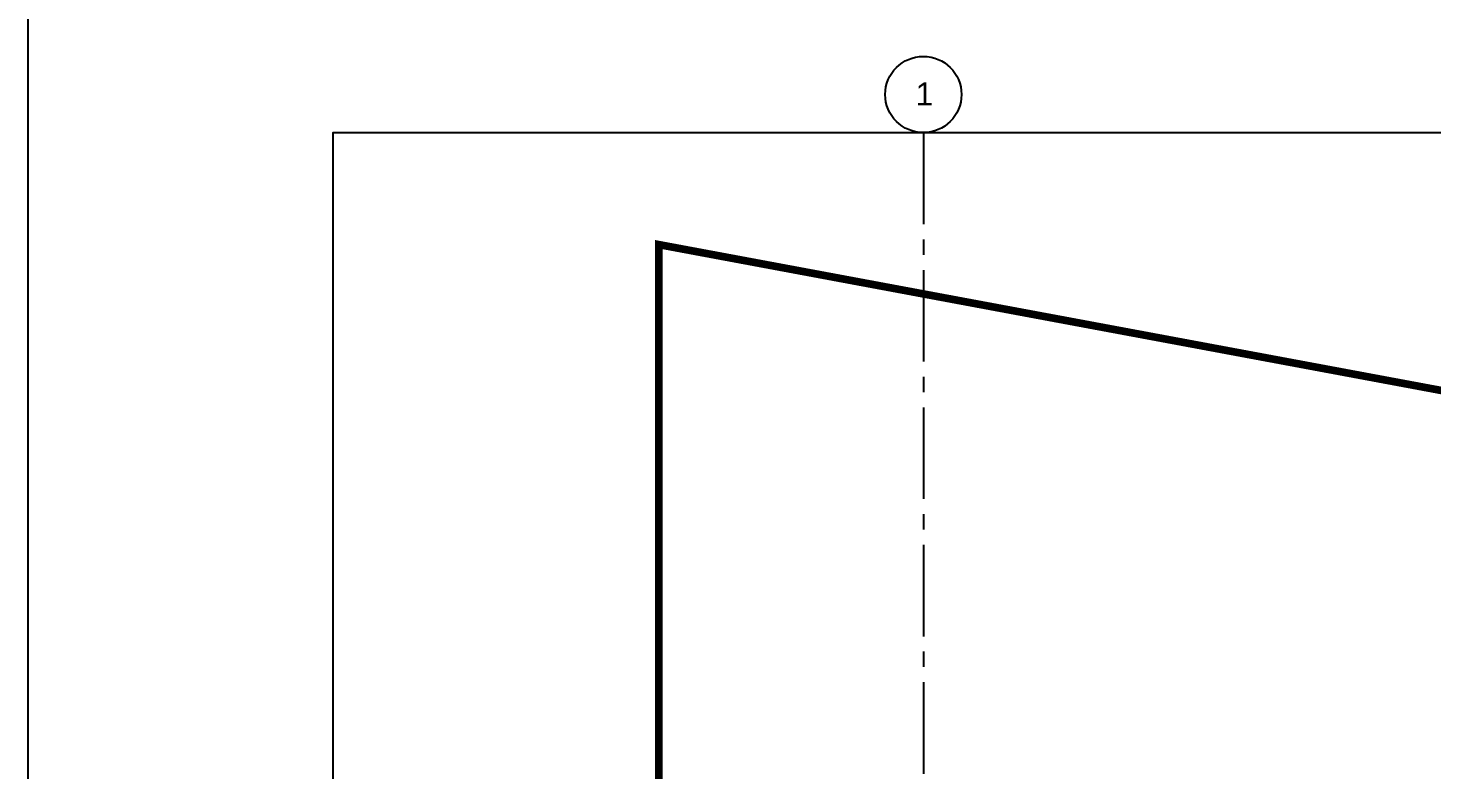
# Model space of a CAD drawing. Header units: inches. Extents: x -3700 to 367, y -844 to 2341.
# Drawn here: x -3700 to -3148, y 1521 to 1813 of the extents above; entities that cross this region are included whole.
import ezdxf
from ezdxf.enums import TextEntityAlignment as Align

# ---------------------------------------------------------------- set-up
doc = ezdxf.new("R2010")
doc.units = ezdxf.units.IN
doc.header["$LTSCALE"] = 48
doc.header["$MEASUREMENT"] = 0
for name, pattern in [('CENTER2', [1.125, 0.75, -0.125, 0.125, -0.125]), ('HIDDEN', [0.375, 0.25, -0.125]), ('PHANTOM2', [1.25, 0.625, -0.125, 0.125, -0.125, 0.125, -0.125])]:
    doc.linetypes.add(name, pattern=pattern)
doc.layers.add('A-ANNO-NPLT', color=151, linetype='Continuous', plot=False)
for name, color, linetype in [('A-Grid(3-32)', 8, 'CENTER2'), ('A-Site-Property', 3, 'PHANTOM2'), ('S-Grid-Iden', 2, 'Continuous')]:
    doc.layers.add(name, color=color, linetype=linetype)
doc.styles.get("Standard").update_dxf_attribs({"font": 'arial.ttf'})

# ---------------------------------------------------------------- blocks, each defined once
blk = doc.blocks.new('Column Bubble')
blk.add_circle((-0.0042, -0.0024), 0.1562)
blk.add_attdef('XX', text='', height=0.0938).set_placement((0, 0), align=Align.MIDDLE_CENTER)
blk = doc.blocks.new('2ND FLOOR - STRUCTURAL GRID')
at = {"layer": 'A-Grid(3-32)'}
blk.add_line((8336.5, -7426.01), (8336.5, -9409.77), dxfattribs=at)
at = {"layer": 'S-Grid-Iden', "xscale": 96, "yscale": 96, "zscale": 96}
blk.add_blockref('Column Bubble', (8336.9, -7410.77), dxfattribs=at).add_auto_attribs({'XX': '1'})

msp = doc.modelspace()

# ---------------------------------------------------------------- linework, layer by layer
at = {"layer": 'A-ANNO-NPLT'}
for points in [[(-3700, -844.2572), (-3700, 2131.7428), (348, 2131.7428), (348, -844.2572)], [(-3580, -484.2572), (-3580, 1771.7428), (228, 1771.7428), (228, -484.2572)]]:
    msp.add_lwpolyline(points, close=True, dxfattribs=at)
at = {"layer": 'A-Site-Property', "const_width": 3}
msp.add_lwpolyline([(-2840, -35, 0.00039089), (-2984, -35.1126, 0.00127042), (-3452, -37.0334), (-3452, 827.7361), (-3452, 1727.7361), (-48.2482, 1093.3029, 0.00270737), (100, 1066.5004), (100, -35), (-2840, -35)], format="xyb", dxfattribs=at)

# ---------------------------------------------------------------- block references
at = {"linetype": 'HIDDEN'}
msp.add_blockref('2ND FLOOR - STRUCTURAL GRID', (-11684.4994, 9197.75), dxfattribs=at)

doc.saveas('drawing.dxf')
